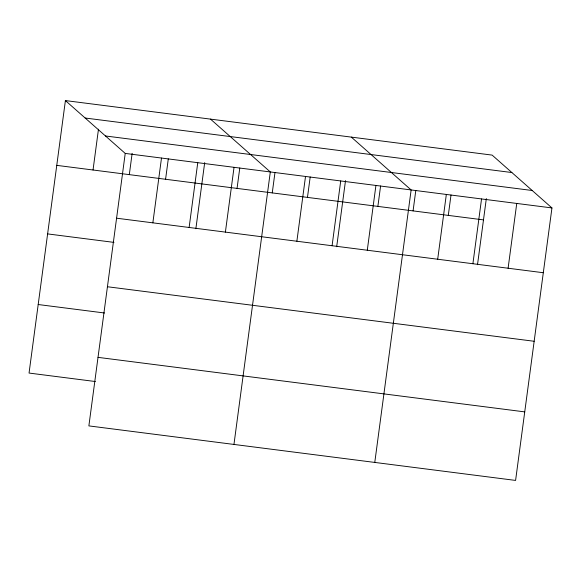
<?xml version="1.0" encoding="UTF-8"?>
<svg xmlns="http://www.w3.org/2000/svg" width="581" height="581" viewBox="0 0 581 581"><rect width="100%" height="100%" fill="white"/><g stroke="black" fill="none" stroke-linecap="round" stroke-linejoin="round"><path stroke-width="0.87" d="M65.406 100.578L125.227 153.413L88.871 425.895L515.594 480.422L551.95 207.94L492.129 155.105L65.406 100.578L29.05 373.06L95.4 381.535M93.033 170.001L98.479 129.178M129.309 174.634L132.148 153.333M152.854 222.843L161.496 158.047M165.578 179.275L168.301 158.86M189.123 227.476L197.765 162.68M195.87 228.718L204.694 162.607M225.392 232.109L234.041 167.321M237.055 188.404L239.779 167.989M233.954 444.436L270.31 171.954L210.496 119.112M272.257 192.907L274.98 172.492M296.869 241.238L305.519 176.45M307.465 197.402L310.189 176.987M332.078 245.741L340.72 180.952M336.69 246.714L345.513 180.597M367.279 250.237L375.929 185.448M377.875 206.4L380.599 185.985M374.774 462.432L411.13 189.943L351.316 137.109M413.076 210.896L415.8 190.481M437.689 259.235L446.339 194.446M448.285 215.398L451.009 194.984M472.898 263.73L481.54 198.942M477.509 264.704L486.326 198.593M508.099 268.233L516.749 203.444M85.146 118.016L511.868 172.542M105.488 135.976L532.211 190.503M125.227 153.413L551.95 207.94M56.764 165.367L483.486 219.894M116.578 218.202L543.308 272.729M47.62 233.903L113.97 242.386M107.434 286.745L534.157 341.272M38.193 304.524L104.544 312.999M98.015 357.359L524.737 411.885"/></g></svg>
